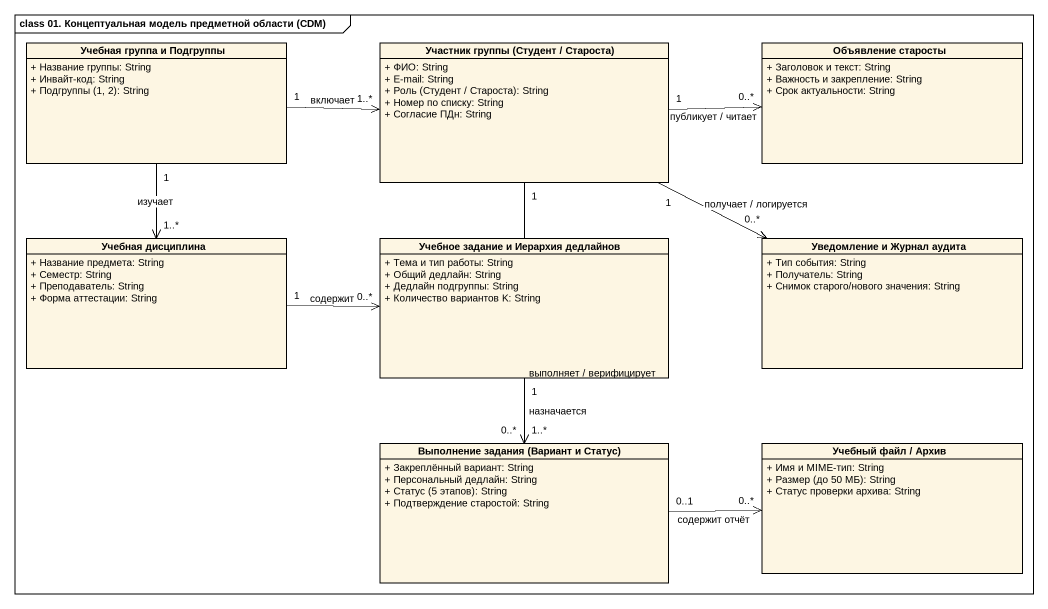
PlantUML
@startuml
mainframe class 01. Концептуальная модель предметной области (CDM)
hide circle
hide empty members
skinparam classAttributeIconSize 0
class "Учебная группа и Подгруппы" as Учебная_группа_и_Подгруппы {
  + Название группы: String
  + Инвайт-код: String
  {field} + Подгруппы (1, 2): String
}
class "Участник группы (Студент / Староста)" as Участник_группы_Студент {
  + ФИО: String
  + E-mail: String
  {field} + Роль (Студент / Староста): String
  + Номер по списку: String
  + Согласие ПДн: String
}
class "Объявление старосты" as Объявление_старосты {
  + Заголовок и текст: String
  + Важность и закрепление: String
  + Срок актуальности: String
}
class "Учебная дисциплина" as Учебная_дисциплина {
  + Название предмета: String
  + Семестр: String
  + Преподаватель: String
  + Форма аттестации: String
}
class "Учебное задание и Иерархия дедлайнов" as Учебное_задание_и_Иерархия {
  + Тема и тип работы: String
  + Общий дедлайн: String
  + Дедлайн подгруппы: String
  + Количество вариантов K: String
}
class "Уведомление и Журнал аудита" as Уведомление_и_Журнал_аудита {
  + Тип события: String
  + Получатель: String
  + Снимок старого/нового значения: String
}
class "Выполнение задания (Вариант и Статус)" as Выполнение_задания_Вариант {
  + Закреплённый вариант: String
  + Персональный дедлайн: String
  {field} + Статус (5 этапов): String
  + Подтверждение старостой: String
}
class "Учебный файл / Архив" as Учебный_файл_Архив {
  + Имя и MIME-тип: String
  {field} + Размер (до 50 МБ): String
  + Статус проверки архива: String
}
Учебная_группа_и_Подгруппы "1" -right-> "1..*" Участник_группы_Студент : включает
Учебная_группа_и_Подгруппы "1" --> "1..*" Учебная_дисциплина : изучает
Участник_группы_Студент "1" -right-> "0..*" Объявление_старосты : публикует / читает
Участник_группы_Студент "1" -right-> "0..*" Уведомление_и_Журнал_аудита : получает / логируется
Участник_группы_Студент "1" --> "0..*" Выполнение_задания_Вариант : выполняет / верифицирует
Учебная_дисциплина "1" -right-> "0..*" Учебное_задание_и_Иерархия : содержит
Учебное_задание_и_Иерархия "1" --> "1..*" Выполнение_задания_Вариант : назначается
Выполнение_задания_Вариант "0..1" -right-> "0..*" Учебный_файл_Архив : содержит отчёт
@enduml
